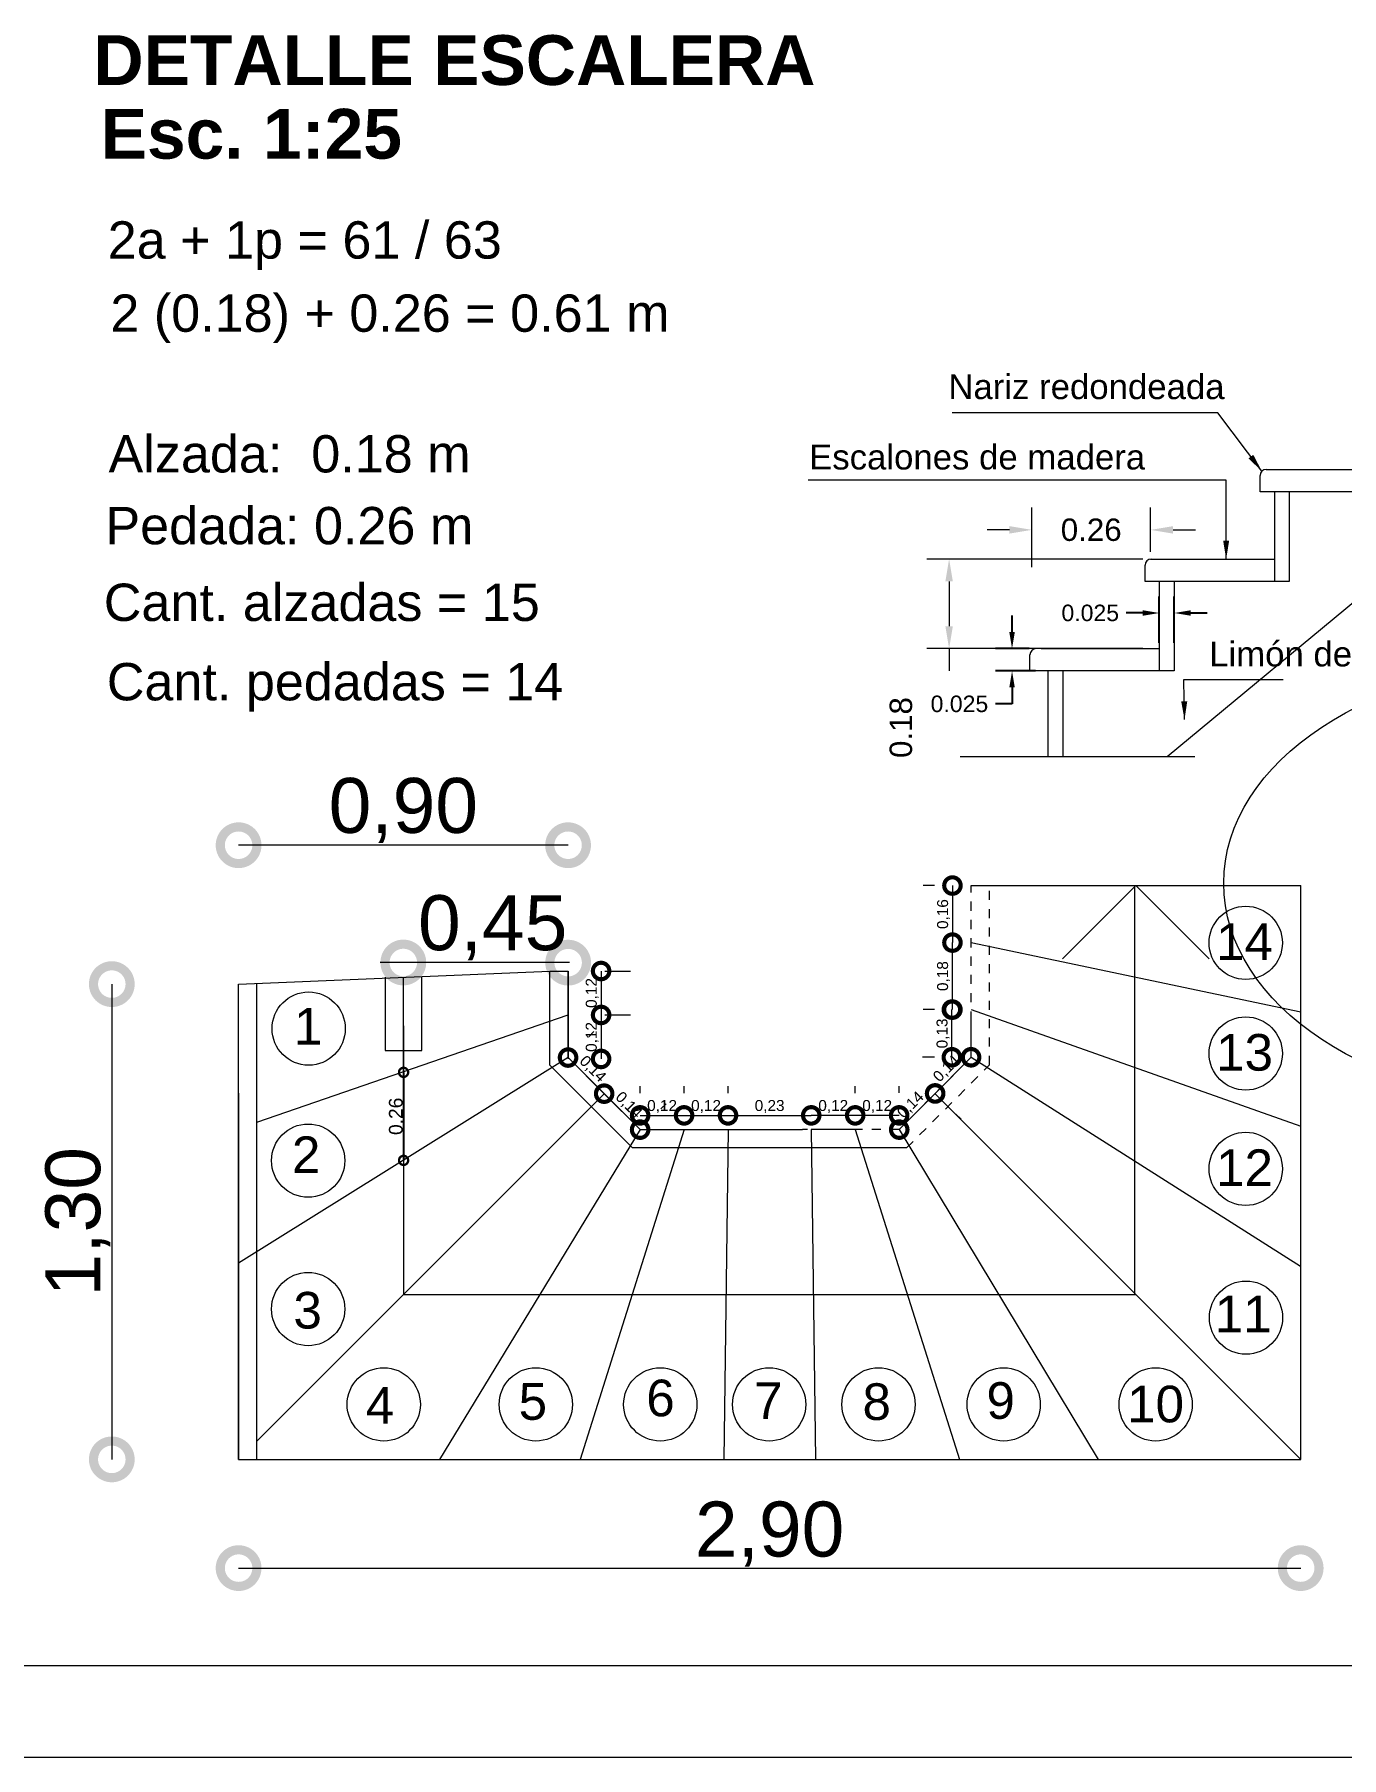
# Model space of a CAD drawing. Header units: millimetres. Extents: x 1162.4 to 1260.5, y 447.7 to 509.9.
# Drawn here: x 1202.87 to 1217.15, y 447.8 to 466.62 of the extents above; entities that cross this region are included whole.
import ezdxf
from ezdxf.enums import TextEntityAlignment as Align

# ---------------------------------------------------------------- set-up
doc = ezdxf.new("R2010")
doc.units = ezdxf.units.MM
for name, pattern in [('CONTINUA', [0]), ('DOT', [4, 2, -2]), ('JIS_02_0.7', [1.35, 0.75, -0.6])]:
    doc.linetypes.add(name, pattern=pattern)
doc.layers.add('cortes', color=7, linetype='Continuous')
for name, color, linetype, lineweight in [('cotas', 9, 'Continuous', 15), ('DT', 2, 'Continuous', 25), ('observ.', 7, 'Continuous', 5), ('Recuadro', 3, 'Continuous', 80)]:
    doc.layers.add(name, color=color, linetype=linetype, lineweight=lineweight)
doc.styles.get("Standard").update_dxf_attribs({"font": 'arial.ttf'})
doc.styles.add('style1', font='arial.ttf')
doc.styles.add('style2', font='')
doc.styles.get('style2').set_extended_font_data('Arial', bold=True)
doc.dimstyles.new('cota 1', dxfattribs={"dimtxt": 0.15, "dimasz": 0.2, "dimexe": 0.08, "dimexo": 0.3, "dimgap": 0.009, "dimtad": 1, "dimzin": 1, "dimtxsty": 'Standard', "dimblk": 'DOTSMALL', "dimcen": 0.15, "dimse1": 1, "dimse2": 1, "dimclrd": 256, "dimadec": 0, "dimazin": 0, "dimtfac": 1, "dimtmove": 0, "dimatfit": 3, "dimfxl": 1.25, "dimlwd": -1, "dimlwe": -1, "dimarcsym": 0})
doc.dimstyles.get("Standard").update_dxf_attribs({"dimtxt": 0.18, "dimasz": 0.18, "dimexe": 0.18, "dimexo": 0.0625, "dimgap": 0.09, "dimtad": 0, "dimtih": 1, "dimtoh": 1, "dimdec": 4, "dimzin": 0, "dimdsep": 46, "dimtxsty": 'Standard', "dimcen": 0.09, "dimadec": 0, "dimazin": 0, "dimtfac": 1, "dimtdec": 4, "dimtofl": 0, "dimtmove": 0, "dimatfit": 3, "dimfxl": 1, "dimtolj": 1, "dimtzin": 0, "dimarcsym": 0})

# ---------------------------------------------------------------- blocks, each defined once
blk = doc.blocks.new('*D312')
at = {"layer": 'Defpoints', "color": 0}
for p in [(1215.158, 460.299), (1215.158, 459.91), (1215.321, 459.91)]:
    blk.add_point(p, dxfattribs=at)
at = {"layer": 'DT', "color": 0, "lineweight": -2}
for p, q in [((1215.158, 459.973), (1215.158, 460.479)), ((1215.321, 459.973), (1215.321, 460.479)), ((1214.978, 460.299), (1214.798, 460.299)), ((1215.501, 460.299), (1215.681, 460.299))]:
    blk.add_line(p, q, dxfattribs=at)
at = {"layer": 'DT', "color": 0}
for points in [[(1214.978, 460.329), (1214.978, 460.269), (1215.158, 460.299)], [(1215.501, 460.329), (1215.501, 460.269), (1215.321, 460.299)]]:
    blk.add_solid(points, dxfattribs=at)
at = {"layer": 'DT', "color": 0, "lineweight": 0, "insert": (1214.404, 460.299), "char_height": 0.18, "attachment_point": 5}
blk.add_mtext('\\A1;0.025', dxfattribs=at)
blk = doc.blocks.new('*D313')
at = {"layer": 'Defpoints', "color": 0}
for p in [(1213.798, 459.91), (1213.55, 459.666), (1213.868, 459.666)]:
    blk.add_point(p, dxfattribs=at)
at = {"layer": 'DT', "color": 0, "lineweight": -2}
for p, q in [((1213.55, 460.09), (1213.55, 460.27)), ((1213.736, 459.91), (1213.37, 459.91)), ((1213.806, 459.666), (1213.37, 459.666)), ((1213.55, 459.486), (1213.55, 459.306)), ((1213.55, 459.306), (1213.37, 459.306))]:
    blk.add_line(p, q, dxfattribs=at)
at = {"layer": 'DT', "color": 0}
for points in [[(1213.52, 460.09), (1213.58, 460.09), (1213.55, 459.91)], [(1213.52, 459.486), (1213.58, 459.486), (1213.55, 459.666)]]:
    blk.add_solid(points, dxfattribs=at)
at = {"layer": 'DT', "color": 0, "lineweight": 0, "insert": (1212.975, 459.306), "char_height": 0.18, "attachment_point": 5}
blk.add_mtext('\\A1;0.025', dxfattribs=at)
blk = doc.blocks.new('_DOTSMALL')
at = {"color": 0, "linetype": 'ByBlock', "const_width": 0.5}
blk.add_lwpolyline([(-0.0625, 0, 1), (0.0625, 0, 1)], format="xyb", close=True, dxfattribs=at)
blk = doc.blocks.new('*D314')
at = {"layer": 'cortes'}
blk.add_line((1206.904, 455.284), (1206.904, 454.323), dxfattribs=at)
at = {"layer": 'Defpoints', "color": 0}
for p in [(1206.905, 455.284), (1206.904, 454.323), (1206.904, 454.323)]:
    blk.add_point(p, dxfattribs=at)
at = {"layer": 'cortes', "xscale": 0.1999999999999999, "yscale": 0.1999999999999999, "zscale": 0.1999999999999999}
for p, rotation in [((1206.904, 455.284), 90), ((1206.904, 454.323), 270)]:
    blk.add_blockref('_DOTSMALL', p, dxfattribs=dict(at, rotation=rotation))
at = {"layer": 'cortes', "color": 0, "lineweight": 0, "insert": (1206.82, 454.804), "char_height": 0.15, "attachment_point": 5, "rotation": 90}
blk.add_mtext('0.26', dxfattribs=at)

msp = doc.modelspace()

# ---------------------------------------------------------------- linework, layer by layer
at = {"layer": 'cortes', "lineweight": 0}
for p, q in [((1208.70071, 457.76358), (1205.10217, 457.76358)), ((1212.89879, 457.32314), (1212.89879, 456.70046)), ((1216.70217, 451.05851), (1216.70217, 457.32314)), ((1212.89879, 455.96895), (1212.89879, 456.70046)), ((1205.10217, 456.24724), (1208.50071, 456.39045)), ((1208.50071, 455.91045), (1208.50071, 456.39045)), ((1208.50071, 456.39045), (1208.70217, 456.39045)), ((1208.70071, 456.39045), (1208.70071, 455.91045)), ((1209.06143, 456.39045), (1209.06143, 455.91045)), ((1203.71733, 456.24724), (1203.71733, 451.05851)), ((1205.10217, 451.05851), (1205.10217, 456.24724)), ((1205.30217, 451.05851), (1205.30217, 456.25567)), ((1206.70325, 456.32294), (1206.70325, 455.52294)), ((1206.90217, 455.79195), (1206.90217, 456.32309)), ((1206.9027, 455.32311), (1206.9027, 456.32311)), ((1207.10325, 455.52294), (1207.10325, 456.33208)), ((1205.30217, 454.73948), (1208.70071, 455.91045)), ((1208.50071, 455.36254), (1208.50071, 455.91045)), ((1208.70071, 455.91045), (1208.70071, 455.43045)), ((1209.06143, 455.91045), (1209.06143, 455.43045)), ((1212.89259, 455.4486), (1212.89259, 455.96895)), ((1206.90217, 455.79195), (1206.90217, 452.85851)), ((1208.70071, 455.44539), (1205.10217, 453.20046)), ((1206.70325, 455.52294), (1207.10325, 455.52294)), ((1209.48758, 454.65851), (1208.70071, 455.44539)), ((1208.70071, 455.44539), (1209.09487, 455.05122)), ((1213.10217, 455.4486), (1212.70945, 455.05408)), ((1206.90217, 454.32523), (1206.90217, 455.32523)), ((1209.40474, 454.45851), (1208.50071, 455.36254)), ((1205.10217, 455.05851), (1205.10217, 451.05851)), ((1209.09487, 455.05122), (1205.30217, 451.25851)), ((1209.48758, 454.65851), (1209.09487, 455.05122)), ((1212.7103, 455.05324), (1212.31758, 454.65873)), ((1209.48758, 454.81424), (1209.96758, 454.81424)), ((1209.96758, 454.81424), (1210.44758, 454.81424)), ((1210.44758, 454.81424), (1211.35673, 454.81424)), ((1211.83673, 454.81424), (1211.35673, 454.81424)), ((1212.31673, 454.81424), (1211.83673, 454.81424)), ((1209.48758, 454.65851), (1207.29752, 451.05851)), ((1209.96758, 454.65851), (1208.8323, 451.05851)), ((1209.48758, 454.65851), (1211.26198, 454.65851)), ((1209.96758, 454.65851), (1210.44758, 454.65851)), ((1210.44758, 454.65851), (1210.40217, 451.05851)), ((1211.83673, 454.65851), (1211.35673, 454.65851)), ((1206.90217, 452.85851), (1210.47209, 452.85851)), ((1206.90217, 452.85851), (1208.38865, 452.85851)), ((1205.30217, 451.05851), (1205.30217, 451.65851)), ((1205.10217, 451.05851), (1216.70217, 451.05851)), ((1205.10217, 449.8714), (1216.70217, 449.8714))]:
    msp.add_line(p, q, dxfattribs=at)
at = {"layer": 'cortes', "linetype": 'CONTINUA', "lineweight": 0}
for p, q in [((1212.70217, 457.32314), (1212.57879, 457.32314)), ((1209.10217, 456.39045), (1209.38143, 456.39045)), ((1209.10071, 455.91045), (1209.38143, 455.91045)), ((1212.70217, 455.96895), (1212.57879, 455.96895)), ((1208.98355, 455.72823), (1208.92698, 455.67166)), ((1212.70217, 455.4486), (1212.57259, 455.4486)), ((1209.48758, 455.05851), (1209.48758, 455.13424)), ((1209.96758, 455.05851), (1209.96758, 455.13424)), ((1210.44758, 455.05851), (1210.44758, 455.13424)), ((1211.83673, 455.05851), (1211.83673, 455.13424)), ((1212.31673, 455.05957), (1212.31673, 455.13424)), ((1209.77042, 454.94136), (1209.71385, 454.88479)), ((1212.99294, 454.77189), (1212.93709, 454.82748))]:
    msp.add_line(p, q, dxfattribs=at)
at = {"layer": 'cortes', "linetype": 'JIS_02_0.7', "lineweight": 0, "ltscale": 0.1}
for p, q in [((1213.10217, 455.4486), (1213.10217, 457.32314)), ((1213.30217, 455.36602), (1213.30217, 457.32314)), ((1212.31673, 454.65957), (1213.10217, 455.4486)), ((1212.39879, 454.45851), (1213.30217, 455.36602)), ((1212.31737, 454.65851), (1211.26198, 454.65851))]:
    msp.add_line(p, q, dxfattribs=at)
at = {"layer": 'cortes', "lineweight": 0, "ltscale": 0.1}
for p, q in [((1213.10217, 457.32314), (1216.70217, 457.32314)), ((1213.10217, 456.70046), (1216.70217, 455.94543)), ((1208.70071, 455.44539), (1208.70071, 456.39045)), ((1212.39879, 454.45851), (1209.40408, 454.45964))]:
    msp.add_line(p, q, dxfattribs=at)
at = {"layer": 'cortes', "linetype": 'Continuous', "lineweight": 0, "ltscale": 0.1}
for p, q in [((1214.10217, 456.52314), (1214.90217, 457.32314)), ((1214.8923, 452.85375), (1214.8923, 457.32314)), ((1215.70217, 456.52314), (1214.90217, 457.32314)), ((1213.10217, 455.96895), (1216.70217, 454.69681)), ((1213.10217, 455.4486), (1216.69896, 453.16742)), ((1212.70803, 455.05265), (1216.70217, 451.05851)), ((1211.35673, 454.65851), (1211.40217, 451.05851)), ((1211.83673, 454.65851), (1212.97656, 451.05851)), ((1212.31737, 454.65851), (1214.49006, 451.05851)), ((1210.47209, 452.85851), (1214.90217, 452.85851))]:
    msp.add_line(p, q, dxfattribs=at)
at = {"layer": 'cortes', "color": 1, "lineweight": 0}
msp.add_line((1208.71501, 456.48334), (1206.6483, 456.48334), dxfattribs=at)
at = {"layer": 'cortes', "linetype": 'DOT', "lineweight": 0, "ltscale": 0.05}
for p, q in [((1205.10217, 454.68888), (1205.10217, 456.24724)), ((1205.10217, 453.85851), (1205.10217, 454.68888))]:
    msp.add_line(p, q, dxfattribs=at)
at = {"layer": 'cortes', "linetype": 'JIS_02_0.7', "lineweight": 0}
for p, q in [((1213.10217, 455.4486), (1213.10217, 455.9286)), ((1212.31673, 454.65957), (1212.31737, 454.65851))]:
    msp.add_line(p, q, dxfattribs=at)
at = {"layer": 'cortes', "linetype": 'Continuous', "lineweight": 0}
for centre in [(1216.10218, 456.69755), (1216.10218, 455.48945), (1205.86217, 454.31993), (1216.10218, 454.23004), (1205.86217, 452.69998), (1216.10526, 452.6059), (1206.68757, 451.65851), (1208.34884, 451.65851), (1209.70754, 451.65851), (1210.89662, 451.65851), (1212.09141, 451.65851), (1213.45867, 451.65851), (1215.11851, 451.65851)]:
    msp.add_circle(centre, 0.4, dxfattribs=at)
at = {"layer": 'cortes', "linetype": 'ByBlock', "lineweight": 0}
msp.add_circle((1205.86759, 455.76152), 0.4, dxfattribs=at)
at = {"layer": 'DT', "color": 0, "lineweight": 0}
for p, q in [((1216.32658, 461.86635), (1217.6713, 461.86635)), ((1216.25867, 461.62185), (1216.25867, 461.79843)), ((1217.6713, 461.62185), (1216.25867, 461.62185)), ((1216.41468, 461.62185), (1216.41468, 460.64388)), ((1216.57767, 461.62185), (1216.57767, 460.64388)), ((1213.76532, 460.79808), (1213.76532, 461.45097)), ((1215.06336, 460.96758), (1215.06336, 461.45097)), ((1215.24538, 458.73404), (1218.4384, 461.3785)), ((1213.52083, 461.20648), (1213.27633, 461.20648)), ((1215.30786, 461.20648), (1215.55235, 461.20648)), ((1214.97847, 460.88837), (1212.61785, 460.88837)), ((1215.00205, 460.64388), (1215.00205, 460.82046)), ((1215.06336, 460.88837), (1216.41468, 460.88837)), ((1212.86235, 460.64388), (1212.86235, 460.15489)), ((1216.57767, 460.64388), (1215.00205, 460.64388)), ((1215.15806, 460.64388), (1215.15806, 459.6659)), ((1215.32106, 460.64388), (1215.32106, 459.6659)), ((1214.97847, 459.9104), (1212.61785, 459.9104)), ((1212.86235, 459.9104), (1212.86235, 459.6659)), ((1213.74543, 459.6659), (1213.74543, 459.84248)), ((1213.86806, 459.9104), (1215.15806, 459.9104)), ((1215.32106, 459.6659), (1213.74543, 459.6659)), ((1213.93983, 459.6659), (1213.93983, 458.73404)), ((1214.10282, 459.6659), (1214.10282, 458.73404)), ((1212.98192, 458.73404), (1215.54514, 458.73404)), ((1205.3143, 448.80332), (1165.45921, 448.80332)), ((1213.96582, 448.80332), (1165.45921, 448.80332)), ((1245.45921, 448.80332), (1177.26339, 448.80332))]:
    msp.add_line(p, q, dxfattribs=at)
for centre in [(1216.32658, 461.79843), (1215.06996, 460.82046), (1213.81334, 459.84248)]:
    msp.add_arc(centre, 0.06791, 90, 180, dxfattribs=at)
for points in [[(1213.52083, 461.24723), (1213.52083, 461.16573), (1213.76532, 461.20648)], [(1215.30786, 461.24723), (1215.30786, 461.16573), (1215.06336, 461.20648)], [(1212.8216, 460.64388), (1212.9031, 460.64388), (1212.86235, 460.88837)], [(1212.8216, 460.15489), (1212.9031, 460.15489), (1212.86235, 459.9104)]]:
    msp.add_solid(points, dxfattribs=at)
at = {"layer": 'observ.', "color": 1, "linetype": 'Continuous', "lineweight": 0, "ltscale": 0.05}
msp.add_ellipse((1219.52077, 457.34836), major_axis=(3.65863, 0), ratio=0.65913079, dxfattribs=at)
at = {"layer": 'Recuadro', "color": 0, "lineweight": 0}
msp.add_line((1260.45261, 447.80332), (1162.45921, 447.80332), dxfattribs=at)

# ---------------------------------------------------------------- block references
at = {"layer": 'cortes', "lineweight": 0}
for p, xscale, yscale, zscale, rotation in [((1205.10217, 457.76358), 0.8000000000001819, 0.7999999999999545, 0.8, 180), ((1212.89879, 457.32314), 0.3599999999999, 0.3599999999999, 0.36, 90), ((1212.89879, 456.70046), 0.3599999999999, 0.3599999999999, 0.36, 90), ((1212.89879, 456.70046), 0.3599999999999, 0.3599999999999, 0.36, 270), ((1203.71733, 456.24724), 0.7999999999999545, 0.7999999999999545, 0.7999999999999997, 90), ((1209.06143, 456.39045), 0.3599999999999, 0.3599999999999, 0.36, 90), ((1209.06143, 455.91045), 0.3599999999999, 0.3599999999999, 0.36, 90), ((1209.06143, 455.91045), 0.3599999999999, 0.3599999999999, 0.36, 270), ((1212.89259, 455.96895), 0.3599999999999, 0.3599999999999, 0.36, 90), ((1212.89879, 455.96895), 0.3599999999999, 0.3599999999999, 0.36, 270), ((1208.70071, 455.44539), 0.3600000000001058, 0.3599999999999, 0.36, 135.0000000000256), ((1209.06143, 455.43045), 0.3599999999999, 0.3599999999999, 0.36, 270), ((1212.89259, 455.4486), 0.3599999999999, 0.3599999999999, 0.36, 270), ((1213.10217, 455.4486), 0.3599999999998858, 0.3599999999999, 0.36, 45.13080047554587), ((1209.09487, 455.05122), 0.3600000000001058, 0.3599999999999, 0.36, 315.0000000000256), ((1209.09487, 455.05122), 0.3600000000001058, 0.3599999999999, 0.36, 135.0000000000256), ((1212.70945, 455.05408), 0.3599999999998857, 0.3599999999999, 0.36, 225.1308004755458), ((1212.7103, 455.05324), 0.3599999999998842, 0.3599999999999, 0.36, 45.13080047544349), ((1209.48758, 454.81424), 0.3600000000001273, 0.3599999999999, 0.36, 180), ((1209.96758, 454.81424), 0.3600000000001273, 0.3599999999999, 0.36, 180), ((1210.44758, 454.81424), 0.3600000000001273, 0.3599999999999, 0.36, 180), ((1211.35673, 454.81424), 0.3600000000001273, 0.3599999999999, 0.36, 180), ((1211.83673, 454.81424), 0.3600000000001273, 0.3599999999999, 0.36, 180), ((1209.48758, 454.65851), 0.3600000000001058, 0.3599999999999, 0.36, 315.0000000000256), ((1212.31758, 454.65873), 0.3599999999998842, 0.3599999999999, 0.36, 225.1308004754435), ((1203.71733, 451.05851), 0.7999999999999545, 0.7999999999999545, 0.7999999999999997, 270), ((1205.10217, 449.8714), 0.8000000000001819, 0.7999999999999545, 0.7999999999999997, 180)]:
    msp.add_blockref('_DOTSMALL', p, dxfattribs=dict(at, xscale=xscale, yscale=yscale, zscale=zscale, rotation=rotation))
for p, xscale, yscale, zscale in [((1208.70071, 457.76358), 0.8000000000001819, 0.7999999999999545, 0.8), ((1209.96758, 454.81424), 0.3600000000001273, 0.3599999999999, 0.36), ((1210.44758, 454.81424), 0.3600000000001273, 0.3599999999999, 0.36), ((1211.35673, 454.81424), 0.3600000000001273, 0.3599999999999, 0.36), ((1211.83673, 454.81424), 0.3600000000001273, 0.3599999999999, 0.36), ((1212.31673, 454.81424), 0.3600000000001273, 0.3599999999999, 0.36), ((1216.70217, 449.8714), 0.8000000000001819, 0.7999999999999545, 0.7999999999999997)]:
    msp.add_blockref('_DOTSMALL', p, dxfattribs=dict(at, xscale=xscale, yscale=yscale, zscale=zscale))
at = {"layer": 'cortes', "color": 1, "lineweight": 0, "xscale": 0.8000000000001819, "yscale": 0.7999999999999545, "zscale": 0.8}
for p in [(1206.90119, 456.48323), (1208.70148, 456.48163)]:
    msp.add_blockref('_DOTSMALL', p, dxfattribs=at)

# ---------------------------------------------------------------- texts
at = {"layer": 'cortes', "lineweight": 0}
for s, p in [('14', (1215.77841, 456.51057)), ('1', (1205.70638, 455.58759)), ('13', (1215.77841, 455.30247)), ('2', (1205.68465, 454.18456)), ('12', (1215.77841, 454.04306)), ('3', (1205.70085, 452.48672)), ('11', (1215.76414, 452.44635)), ('5', (1208.16097, 451.4907)), ('6', (1209.555, 451.52881)), ('7', (1210.73357, 451.49896)), ('8', (1211.91645, 451.48889)), ('9', (1213.27002, 451.50103)), ('10', (1214.80672, 451.46273)), ('4', (1206.4901, 451.44849))]:
    msp.add_text(s, height=0.4, dxfattribs=at).set_placement(p)
at = {"layer": 'cortes', "lineweight": 0, "attachment_point": 5}
for s, insert, char_height in [('0,90', (1206.90144, 458.14221), 0.6), ('0,12', (1209.72758, 454.91076), 0.12), ('0,12', (1210.20758, 454.91076), 0.12), ('0,23', (1210.90216, 454.91076), 0.12), ('0,12', (1211.59673, 454.91076), 0.12), ('0,12', (1212.07673, 454.91076), 0.12), ('2,90', (1210.90217, 450.24203), 0.6)]:
    msp.add_mtext(s, dxfattribs=dict(at, insert=insert, char_height=char_height))
at = {"layer": 'cortes', "color": 1, "lineweight": 0, "insert": (1207.87747, 456.86196), "char_height": 0.6, "attachment_point": 5}
msp.add_mtext('0,45', dxfattribs=at)
at = {"layer": 'cortes', "lineweight": 0, "attachment_point": 5}
for s, insert, char_height, rotation in [('0,16', (1212.80227, 457.0118), 0.12, 90), ('0,18', (1212.80227, 456.3347), 0.12, 90), ('0,12', (1208.96491, 456.15045), 0.12, 90), ('0,12', (1208.96491, 455.67045), 0.12, 90), ('0,13', (1212.79607, 455.70877), 0.12, 90), ('0,14', (1208.96604, 455.31656), 0.12, 315), ('0,14', (1212.8374, 455.31944), 0.12, 45.1308), ('0,14', (1209.35948, 454.92312), 0.12, 315), ('0,14', (1212.44553, 454.92408), 0.12, 45.1308), ('1,30', (1203.34671, 453.65288), 0.6, 90)]:
    msp.add_mtext(s, dxfattribs=dict(at, insert=insert, char_height=char_height, rotation=rotation))
at = {"layer": 'DT', "color": 0, "lineweight": 0}
for s, height, style, p in [('DETALLE ESCALERA', 0.5433198, 'style2', (1203.51731, 466.33552)), ('Esc. 1:25', 0.54332, 'style2', (1203.5956, 465.53109)), ('2a + 1p = 61 / 63', 0.4074898, 'style1', (1203.67268, 464.3717)), ('2 (0.18) + 0.26 = 0.61 m', 0.4074898, 'style1', (1203.70154, 463.57269)), ('Nariz redondeada', 0.2716599, 'style1', (1212.85428, 462.76987)), ('Alzada:  0.18 m', 0.4074898, 'style1', (1203.68128, 462.03684)), ('Escalones de madera', 0.2716599, 'style1', (1211.3334, 462.00165)), ('Pedada: 0.26 m', 0.4074898, 'style1', (1203.64705, 461.25296)), ('Cant. alzadas = 15', 0.4074898, 'style1', (1203.62976, 460.41582)), ('Limón de madera', 0.2716599, 'style1', (1215.7027, 459.85162)), ('Cant. pedadas = 14', 0.4074898, 'style1', (1203.66301, 459.54904))]:
    msp.add_text(s, height=height, dxfattribs=dict(at, style=style)).set_placement(p, align=Align.MIDDLE_LEFT)
at = {"layer": 'DT', "color": 0, "lineweight": 0, "insert": (1214.41434, 461.20648), "char_height": 0.244494, "attachment_point": 5}
msp.add_mtext('0.26', dxfattribs=at)
at = {"layer": 'DT', "color": 0, "lineweight": 0, "insert": (1212.33698, 459.04841), "char_height": 0.244494, "attachment_point": 5, "rotation": 90}
msp.add_mtext('0.18', dxfattribs=at)

# ---------------------------------------------------------------- dimensions: what is measured, and where the dimension line sits
at = {"layer": 'cortes', "lineweight": 0}
dim = msp.add_linear_dim(base=(1206.90368, 454.32345), p1=(1206.90512, 455.28357), p2=(1206.90368, 454.32345), angle=90, text='0.26', dimstyle='cota 1', override={"dimasz": 0.2, "dimexo": 0.1, "dimgap": 0.007, "dimcen": 0.205, "dimtix": 1, "dimfxl": 0.1}, dxfattribs=at)
dim.commit()
dim.dimension.update_dxf_attribs({"geometry": '*D314', "text_midpoint": (1206.8201, 454.80351)})
at = {"layer": 'DT', "color": 0, "lineweight": 0}
dim = msp.add_linear_dim(base=(1215.15806, 460.29919), p1=(1215.32106, 459.9104), p2=(1215.15806, 459.9104), text='0.025', dimstyle='Standard', dxfattribs=at)
dim.commit()
dim.dimension.update_dxf_attribs({"geometry": '*D312', "text_midpoint": (1214.40368, 460.29919)})
dim = msp.add_linear_dim(base=(1213.54975, 459.6659), p1=(1213.79816, 459.9104), p2=(1213.86806, 459.6659), angle=90, text='0.025', dimstyle='Standard', dxfattribs=at)
dim.commit()
dim.dimension.update_dxf_attribs({"geometry": '*D313', "text_midpoint": (1212.97537, 459.3059)})

# ---------------------------------------------------------------- leaders
at = {"layer": 'cotas', "color": 7, "lineweight": 0, "ltscale": 0.25}
for points in [[(1216.27856, 461.84646), (1215.79773, 462.4858), (1212.89748, 462.4858)], [(1215.88836, 460.88837), (1215.88836, 461.74985), (1211.32274, 461.74985)], [(1215.43336, 459.13459), (1215.42728, 459.57294), (1216.51256, 459.57294)]]:
    msp.add_leader(points, dimstyle='cota 1', override={"dimgap": 0.009, "dimtad": 0}, dxfattribs=at)

doc.saveas('drawing.dxf')
